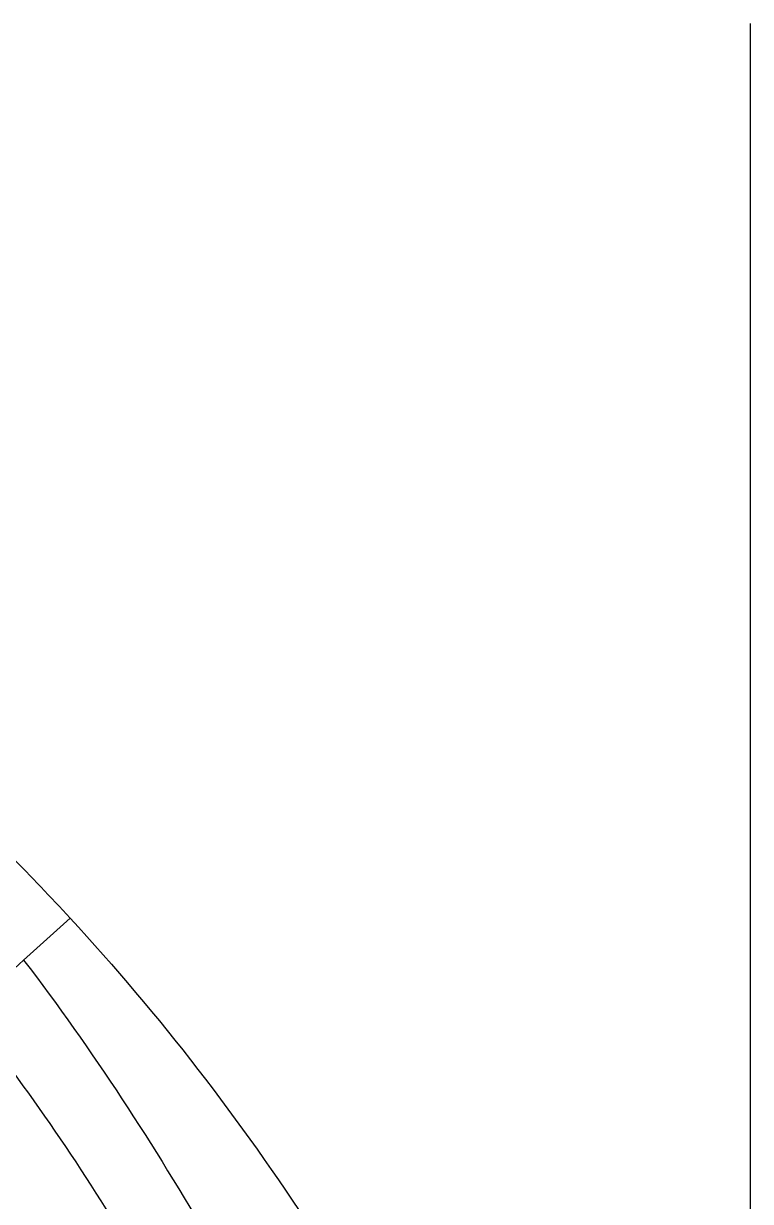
# Model space of a CAD drawing. Header units: millimetres. Extents: x 14221 to 15062, y 1145 to 1740.
# Drawn here: x 14888.3 to 14941.5, y 1594.3 to 1680.7 of the extents above; entities that cross this region are included whole.
import ezdxf

# ---------------------------------------------------------------- set-up
doc = ezdxf.new("R2010")
doc.units = ezdxf.units.MM
doc.layers.add('벽', color=2, linetype='Continuous')

msp = doc.modelspace()

# ---------------------------------------------------------------- linework, layer by layer
at = {"color": 7, "linetype": 'Continuous'}
for q in [(14891.672, 1615.092), (14884.118, 1608.198)]:
    msp.add_line((14888.27, 1612.015), q, dxfattribs=at)
msp.add_arc((14765.566, 1499.061), 171.365, 42.61744, 46.79211, dxfattribs=at)
for points, knots in [([(14891.672, 1615.092), (14898.229, 1607.966), (14910.123, 1592.608), (14923.802, 1566.931), (14932.988, 1539.28), (14935.912, 1520.019), (14936.549, 1510.312)], [0, 0, 0, 0, 0.250324, 0.499277, 0.748575, 1, 1, 1, 1]), ([(14888.27, 1612.015), (14893.322, 1605.414), (14900.283, 1594.596), (14908.853, 1579.199), (14915.3, 1566.501), (14921.282, 1553.02), (14928.266, 1534.21), (14931.98, 1519.447), (14933.546, 1509.448)], [0, 0, 0, 0, 0.220613, 0.340257, 0.467701, 0.598381, 0.731413, 1, 1, 1, 1]), ([(14884.118, 1608.198), (14888.638, 1602.543), (14895.025, 1593.066), (14902.913, 1579.146), (14911.204, 1562.516), (14920.009, 1539.383), (14924.128, 1519.629), (14925.286, 1509.448)], [0, 0, 0, 0, 0.200766, 0.315817, 0.443691, 0.715827, 1, 1, 1, 1])]:
    msp.add_open_spline(points, degree=3, knots=knots, dxfattribs=at)
at = {"layer": '벽'}
msp.add_line((14941.529, 1231.11), (14941.529, 1680.66), dxfattribs=at)

doc.saveas('drawing.dxf')
